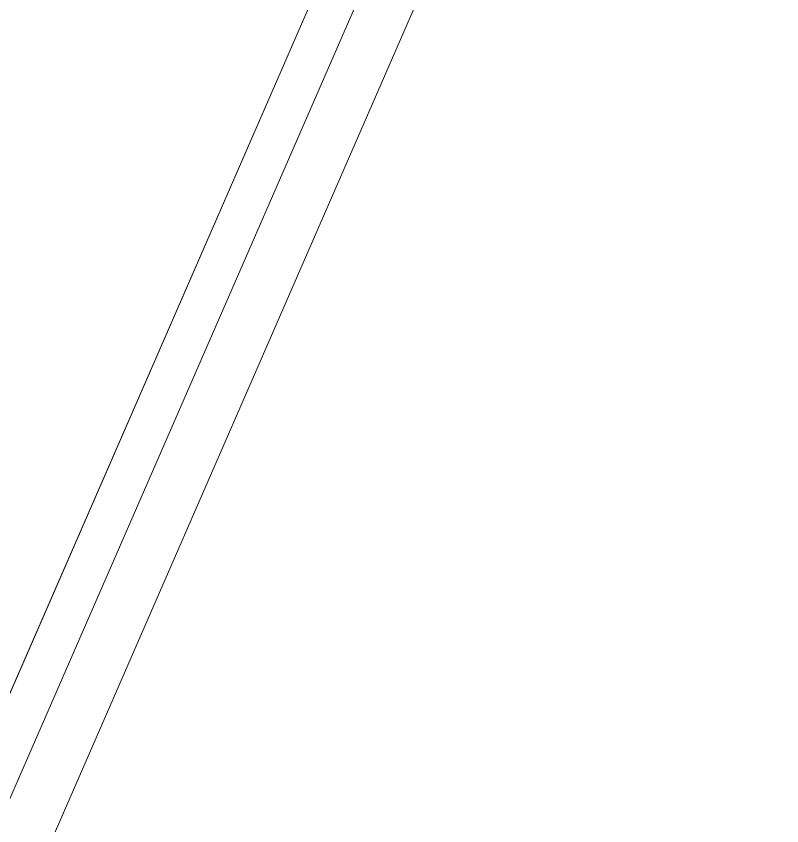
# Model space of a CAD drawing. Header units: millimetres. Extents: x -37281 to 954596, y -59787 to 956680.
# Drawn here: x 867624.5 to 867782.7, y -19503.4 to -19336.2 of the extents above; entities that cross this region are included whole.
import ezdxf
from ezdxf.enums import TextEntityAlignment as Align

# ---------------------------------------------------------------- set-up
doc = ezdxf.new("R2010")
doc.units = ezdxf.units.MM
doc.header["$MEASUREMENT"] = 0
doc.linetypes.add('Double Dashed', pattern=[1093.611073, 529.166651, -211.666656, 141.111112, -211.666656])
for name, color, linetype in [('New_A-15-MG_Structural_Grid_Phase_2', 7, 'Continuous'), ('New_A-20-M_Floor_Slab', 7, 'Continuous'), ('New_A-25-M_Wall_Ext', 7, 'Continuous'), ('New_A-35-M_FFE-Zone', 7, 'Continuous'), ('New_ArchiCAD Windows', 7, 'Continuous')]:
    doc.layers.add(name, color=color, linetype=linetype)
doc.layers.add('New_A-15-MG_Structural_Grid_Phase_2_Pen_No__222', color=7, linetype='Continuous', lineweight=13, true_color=0x65af33)
doc.layers.add('New_A-35-M_FFE-Zone_Pen_No__74', color=7, linetype='Continuous', lineweight=20, true_color=0x606060)
for name, color, linetype, lineweight in [('New_A-20-M_Floor_Slab_Pen_No__89', 8, 'Continuous', 20), ('New_A-25-M_Wall_Ext_Pen_No__87', 8, 'Continuous', 20), ('New_ArchiCAD Windows_Pen_No__3', 7, 'Continuous', 18), ('New_ArchiCAD Zone Stamps_Pen_No__9', 7, 'Continuous', 13)]:
    doc.layers.add(name, color=color, linetype=linetype, lineweight=lineweight)
doc.styles.add('GENERATED_STYLE_2', font='')
doc.styles.add('GENERATED_STYLE_3', font='')
doc.styles.add('GENERATED_STYLE_4', font='')
doc.styles.get('GENERATED_STYLE_2').set_extended_font_data('Arial', bold=True)
doc.styles.get('GENERATED_STYLE_3').set_extended_font_data('Arial')
doc.styles.get('GENERATED_STYLE_4').set_extended_font_data('Swis721 BT')

# ---------------------------------------------------------------- blocks, each defined once
blk = doc.blocks.new('Wall_245_2', base_point=(874285.09, -4632.6))
at = {"layer": 'New_A-25-M_Wall_Ext_Pen_No__87', "linetype": 'Continuous', "flags": 128}
blk.add_lwpolyline([(869017.03, -16301.13), (866293.44, -22547.19)], dxfattribs=at)
blk = doc.blocks.new('Single Office_INB 2106_83_2', base_point=(865441.96, -18543.79))
at = {"layer": 'New_A-35-M_FFE-Zone_Pen_No__74', "linetype": 'Continuous'}
blk.add_line((867170.59, -20513.87), (868071.9, -18446.88), dxfattribs=at)
at = {"layer": 'New_ArchiCAD Zone Stamps_Pen_No__9'}
for tag, height, style, p in [('ROOM_NAME', 250, 'GENERATED_STYLE_2', (864838.69, -17362.91)), ('zoneNameLine2', 250, 'GENERATED_STYLE_2', (864650.26, -17795.04)), ('ROOM_NUMBER', 200, 'GENERATED_STYLE_3', (864461.83, -18215.74)), ('measuredAreaCode', 200, 'GENERATED_STYLE_3', (864304.8, -18575.85)), ('DUMMY_649', 200, 'GENERATED_STYLE_3', (864612.2, -18709.9)), ('DUMMY_650', 200, 'GENERATED_STYLE_3', (864961.72, -18862.3)), ('DUMMY_651', 133.33, 'GENERATED_STYLE_3', (865241.01, -18968.85))]:
    blk.add_attdef(tag, text='', height=height, rotation=336.4404, dxfattribs=dict(at, style=style)).set_placement(p, align=Align.TOP_LEFT)
blk = doc.blocks.new('Slab_14_2', base_point=(829422.85, -33019.01))
at = {"layer": 'New_A-20-M_Floor_Slab_Pen_No__89', "linetype": 'Continuous', "flags": 128}
blk.add_lwpolyline([(875235.59, -26822.78), (866165.91, -22867.95), (874174.16, -4502.51), (868527.24, -2040.17), (868435.45, -2000.14), (866447.92, -6558.18), (861160.52, -4252.62), (853558.92, -11326.43), (853176.07, -10915.01), (829422.85, -33019.01)], dxfattribs=at)
blk = doc.blocks.new('Slab_18_2', base_point=(875235.59, -26822.78))
at = {"layer": 'New_A-20-M_Floor_Slab_Pen_No__89', "linetype": 'Continuous', "flags": 128}
blk.add_lwpolyline([(875235.59, -26822.78), (866165.91, -22867.95), (874174.16, -4502.51), (883243.83, -8457.33)], close=True, dxfattribs=at)
blk = doc.blocks.new('Triple Window 19_2')
at = {"layer": 'New_ArchiCAD Windows_Pen_No__3', "linetype": 'Continuous'}
blk.add_line((-1175, 165), (1175, 165), dxfattribs=at)
blk = doc.blocks.new('Wall_353_2', base_point=(874468.42, -4712.54))
at = {"layer": 'New_ArchiCAD Windows', "color": 251, "linetype": 'Continuous', "lineweight": 20, "true_color": 0x606060, "xscale": -1, "zscale": 1000, "rotation": 66.44041158399281}
blk.add_blockref('Triple Window 19_2', (868124.95, -18759.75), dxfattribs=at)
blk = doc.blocks.new('Standard grid marker_19')
at = {"layer": 'New_A-15-MG_Structural_Grid_Phase_2_Pen_No__222', "linetype": 'Double Dashed'}
blk.add_line((948.58, 0), (36650.52, 0), dxfattribs=at)
at = {"layer": 'New_A-15-MG_Structural_Grid_Phase_2_Pen_No__222', "style": 'GENERATED_STYLE_4'}
for tag, p in [('AC_MarkerText_1_0', (-500, -588.26)), ('AC_MarkerText_1_1', (38099.1, -588.26))]:
    blk.add_attdef(tag, text='', height=350, rotation=90, dxfattribs=at).set_placement(p, align=Align.MIDDLE_CENTER)

msp = doc.modelspace()

# ---------------------------------------------------------------- block references
at = {"layer": 'New_A-15-MG_Structural_Grid_Phase_2', "color": 8, "linetype": 'Continuous', "lineweight": 15, "zscale": 1000, "rotation": 246.440411583993}
msp.add_blockref('Standard grid marker_19', (876481.97, 840.07), dxfattribs=at)
at = {"layer": 'New_A-20-M_Floor_Slab', "color": 8, "linetype": 'Continuous', "lineweight": 20}
for name, p in [('Slab_14_2', (829422.85, -33019.01)), ('Slab_18_2', (875235.59, -26822.78))]:
    msp.add_blockref(name, p, dxfattribs=at)
at = {"layer": 'New_A-25-M_Wall_Ext', "color": 250, "lineweight": 50, "true_color": 0x2a2a2a}
for name, p in [('Wall_245_2', (874285.09, -4632.6)), ('Wall_353_2', (874468.42, -4712.54))]:
    msp.add_blockref(name, p, dxfattribs=at)
at = {"layer": 'New_A-35-M_FFE-Zone', "linetype": 'Continuous'}
msp.add_blockref('Single Office_INB 2106_83_2', (865441.96, -18543.79), dxfattribs=at)

doc.saveas('drawing.dxf')
